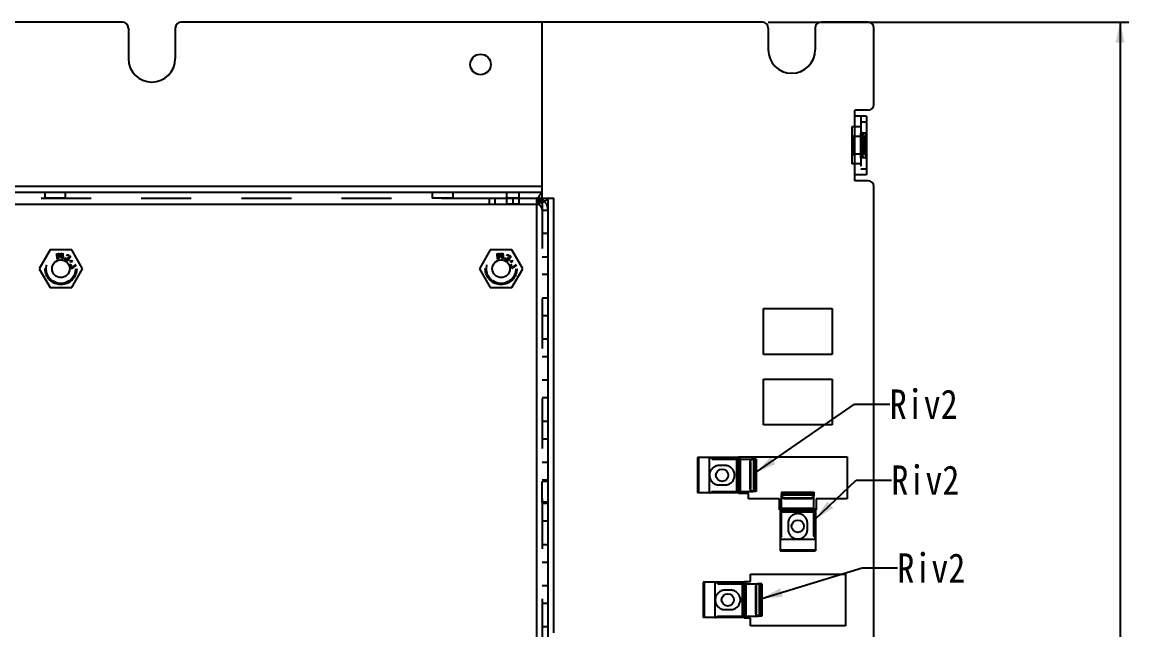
# Model space of a CAD drawing. Header units: millimetres. Extents: x 0 to 8948, y -1340 to 1100.
# Drawn here: x 609.4 to 798, y 625.1 to 728.6 of the extents above; entities that cross this region are included whole.
import ezdxf

# ---------------------------------------------------------------- set-up
doc = ezdxf.new("R2010")
doc.units = ezdxf.units.MM
doc.header["$LTSCALE"] = 85.25
doc.linetypes.add('HIDDEN', pattern=[0.2, 0.1, -0.1])
doc.layers.get('0').update_dxf_attribs({"linetype": 'CONTINUOUS'})
doc.layers.add('02___PRT_ALL_AXES', color=7, linetype='CONTINUOUS')
doc.layers.add('DEFAULT_2', color=8, linetype='HIDDEN')
doc.styles.get("Standard").update_dxf_attribs({"font": 'txt', "width": 0.85})
doc.dimstyles.new('DIMSTYLE_1', dxfattribs={"dimtxt": 5, "dimasz": 3.5, "dimexe": 1.5, "dimexo": 1, "dimgap": 1.25, "dimtad": 1, "dimdsep": 46, "dimtxsty": 'Standard', "dimblk": '_FILLED', "dimblk1": '_FILLED', "dimblk2": '_FILLED', "dimcen": 0.09, "dimadec": 0, "dimazin": 0, "dimtp": 0.01, "dimtm": 0.01, "dimtfac": 1, "dimtofl": 0, "dimtmove": 0, "dimatfit": 3, "dimldrblk": '_FILLED', "dimfxl": 0, "dimtolj": 1, "dimarcsym": 0})
doc.dimstyles.get("Standard").update_dxf_attribs({"dimtxt": 2.5, "dimasz": 3.5, "dimexe": 1.5, "dimexo": 1, "dimtad": 1, "dimdsep": 46, "dimtxsty": 'Standard', "dimblk": '_FILLED', "dimblk1": '_FILLED', "dimblk2": '_FILLED', "dimcen": 0.09, "dimadec": 0, "dimazin": 0, "dimtol": 1, "dimtp": 0.01, "dimtm": 0.01, "dimtfac": 1, "dimtofl": 0, "dimtmove": 0, "dimatfit": 3, "dimldrblk": '_FILLED', "dimfxl": 0, "dimtolj": 1, "dimarcsym": 0})

# ---------------------------------------------------------------- blocks, each defined once
blk = doc.blocks.new('_FILLED')
at = {"color": 0, "linetype": 'ByBlock'}
blk.add_solid([(0, 0), (-1, 0.214), (-1, -0.214)], dxfattribs=at)
blk = doc.blocks.new('*D2')
at = {"color": 2, "linetype": 'Continuous', "transparency": 16777216}
for p, q in [((736.54, 728.61), (797.98, 728.61)), ((796.48, 728.61), (796.48, 600.86)), ((796.48, 473.11), (796.48, 600.86)), ((754.54, 473.11), (797.98, 473.11))]:
    blk.add_line(p, q, dxfattribs=at)
at = {"color": 2, "linetype": 'Continuous', "transparency": 16777216, "xscale": 3.5, "yscale": 3.5, "zscale": 3.5}
for p, rotation in [((796.48, 728.61), 90), ((796.48, 473.11), 270)]:
    blk.add_blockref('_FILLED', p, dxfattribs=dict(at, rotation=rotation))
at = {"color": 2, "linetype": 'Continuous', "transparency": 16777216, "insert": (790.23, 600.86), "char_height": 5, "width": 25.5, "attachment_point": 2, "rotation": 90, "line_spacing_factor": 0.9}
blk.add_mtext('*255.5', dxfattribs=at)

msp = doc.modelspace()

# ---------------------------------------------------------------- linework, layer by layer
at = {"color": 3, "linetype": 'Continuous'}
for p, q in [((626.539, 728.614), (472.539, 728.614)), ((735.539, 728.614), (636.539, 728.614)), ((698.039, 699.614), (698.039, 728.614)), ((753.539, 728.614), (745.539, 728.614)), ((627.539, 727.614), (627.539, 722.403)), ((635.539, 727.614), (635.539, 722.403)), ((736.539, 727.614), (736.539, 723.902)), ((744.539, 727.614), (744.539, 723.902)), ((754.539, 714.614), (754.539, 727.614)), ((753.539, 713.614), (751.289, 713.614)), ((751.289, 701.614), (751.289, 713.614)), ((753.289, 712.614), (751.289, 712.614)), ((753.289, 712.614), (753.289, 702.614)), ((753.289, 702.614), (751.289, 702.614)), ((753.539, 701.614), (751.289, 701.614)), ((698.039, 700.614), (382.039, 700.614)), ((698.039, 699.614), (382.039, 699.614)), ((754.539, 610.114), (754.539, 700.614)), ((383.039, 697.614), (697.039, 697.614)), ((697.039, 697.614), (697.039, 490.614)), ((699.039, 487.614), (699.039, 698.614)), ((699.041, 698.614), (700.039, 698.614)), ((700.039, 624.614), (700.039, 698.614)), ((735.729, 679.834), (747.429, 679.834)), ((735.729, 672.034), (735.729, 679.834)), ((747.429, 679.834), (747.429, 672.034)), ((747.429, 672.034), (735.729, 672.034)), ((735.729, 667.834), (747.429, 667.834)), ((735.729, 660.034), (735.729, 667.834)), ((747.429, 667.834), (747.429, 660.034)), ((747.429, 660.034), (735.729, 660.034)), ((731.479, 654.554), (749.979, 654.554)), ((731.479, 648.354), (731.479, 654.554)), ((749.979, 654.554), (749.979, 647.454)), ((733.402, 653.704), (733.402, 649.204)), ((734.479, 654.204), (733.937, 654.204)), ((734.479, 654.204), (734.479, 648.704)), ((734.479, 648.704), (733.937, 648.704)), ((733.179, 648.354), (731.479, 648.354)), ((733.179, 647.454), (733.179, 648.354)), ((738.479, 647.454), (733.179, 647.454)), ((738.479, 645.554), (738.479, 647.454)), ((738.829, 648.554), (744.329, 648.554)), ((738.829, 648.554), (738.829, 648.012)), ((739.329, 647.477), (743.829, 647.477)), ((744.329, 648.554), (744.329, 648.012)), ((749.979, 647.454), (744.679, 647.454)), ((744.679, 647.454), (744.679, 645.554)), ((738.479, 645.554), (744.679, 645.554)), ((733.499, 634.624), (749.699, 634.624)), ((733.499, 633.324), (733.499, 634.624)), ((749.699, 634.624), (749.699, 625.824)), ((732.449, 633.324), (733.499, 633.324)), ((732.449, 627.124), (732.449, 633.324)), ((734.372, 632.474), (734.372, 627.974)), ((735.449, 632.974), (734.907, 632.974)), ((735.449, 632.974), (735.449, 627.474)), ((733.499, 627.124), (732.449, 627.124)), ((733.499, 625.824), (733.499, 627.124)), ((735.449, 627.474), (734.907, 627.474)), ((749.699, 625.824), (733.499, 625.824))]:
    msp.add_line(p, q, dxfattribs=at)
at = {"color": 7, "linetype": 'Continuous'}
for p, q in [((698.039, 698.614), (698.039, 699.614)), ((698.039, 698.614), (699.039, 698.614)), ((614.192, 689.814), (612.344, 686.614)), ((617.887, 689.814), (614.192, 689.814)), ((619.734, 686.614), (617.887, 689.814)), ((689.192, 689.814), (687.344, 686.614)), ((692.887, 689.814), (689.192, 689.814)), ((694.734, 686.614), (692.887, 689.814)), ((612.344, 686.614), (614.192, 683.414)), ((617.887, 683.414), (619.734, 686.614)), ((687.344, 686.614), (689.192, 683.414)), ((692.887, 683.414), (694.734, 686.614)), ((614.192, 683.414), (617.887, 683.414)), ((689.192, 683.414), (692.887, 683.414)), ((731.679, 654.454), (731.479, 654.454)), ((731.679, 654.454), (731.679, 648.454)), ((731.679, 653.954), (731.479, 653.954)), ((731.679, 654.204), (733.937, 654.204)), ((731.679, 648.954), (731.479, 648.954)), ((731.679, 648.704), (733.937, 648.704)), ((731.679, 648.454), (731.479, 648.454)), ((738.829, 645.754), (738.829, 648.012)), ((744.329, 645.754), (744.329, 648.012)), ((738.579, 645.754), (744.579, 645.754)), ((738.579, 645.754), (738.579, 645.554)), ((739.079, 645.754), (739.079, 645.554)), ((744.079, 645.754), (744.079, 645.554)), ((744.579, 645.754), (744.579, 645.554)), ((732.649, 633.224), (732.449, 633.224)), ((732.649, 632.724), (732.449, 632.724)), ((732.649, 633.224), (732.649, 627.224)), ((732.649, 632.974), (734.907, 632.974)), ((732.649, 627.724), (732.449, 627.724)), ((732.649, 627.224), (732.449, 627.224)), ((732.649, 627.474), (734.907, 627.474))]:
    msp.add_line(p, q, dxfattribs=at)
at = {"color": 3, "linetype": 'Continuous'}
for centre, radius, start, end in [((626.539, 727.614), 1, 0, 90), ((636.539, 727.614), 1, 90, 180), ((735.539, 727.614), 1, 0, 90), ((745.539, 727.614), 1, 90, 180), ((753.539, 727.614), 1, 0, 90), ((631.539, 722.403), 4, 180, 360), ((740.539, 723.902), 4, 180, 360), ((753.539, 714.614), 1, 270, 360), ((753.539, 700.614), 1, 0, 90), ((697.039, 696.614), 2, 62.28559, 70.01104)]:
    msp.add_arc(centre, radius, start, end, dxfattribs=at)
for points, knots in [([(698.039, 699.614), (697.942, 699.614), (697.789, 699.483), (697.652, 699.265), (697.474, 698.904), (697.273, 698.347), (697.121, 697.87), (697.039, 697.614)], [0, 0, 0, 0, 0.1275582, 0.2247905, 0.3461005, 0.6491201, 1, 1, 1, 1]), ([(699.039, 698.614), (699.039, 698.517), (698.908, 698.364), (698.689, 698.227), (698.328, 698.049), (697.772, 697.848), (697.295, 697.696), (697.039, 697.614)], [0, 0, 0, 0, 0.1275582, 0.2247905, 0.3461005, 0.6491201, 1, 1, 1, 1]), ([(733.937, 654.204), (733.867, 654.204), (733.762, 654.193), (733.634, 654.139), (733.55, 654.079), (733.483, 654.001), (733.42, 653.878), (733.402, 653.773), (733.402, 653.704)], [0, 0, 0, 0, 0.2519754, 0.3779997, 0.5019907, 0.6249582, 0.7487122, 1, 1, 1, 1]), ([(733.402, 649.204), (733.402, 649.135), (733.42, 649.03), (733.483, 648.908), (733.55, 648.829), (733.634, 648.769), (733.762, 648.715), (733.867, 648.704), (733.937, 648.704)], [0, 0, 0, 0, 0.2512872, 0.3750407, 0.4980074, 0.6219983, 0.7480235, 1, 1, 1, 1]), ([(738.829, 648.012), (738.829, 647.943), (738.84, 647.837), (738.894, 647.709), (738.954, 647.625), (739.033, 647.558), (739.155, 647.495), (739.26, 647.477), (739.329, 647.477)], [0, 0, 0, 0, 0.2519754, 0.3779997, 0.5019907, 0.6249582, 0.7487122, 1, 1, 1, 1]), ([(743.829, 647.477), (743.898, 647.477), (744.003, 647.495), (744.125, 647.558), (744.204, 647.625), (744.264, 647.709), (744.318, 647.837), (744.329, 647.943), (744.329, 648.012)], [0, 0, 0, 0, 0.2512872, 0.3750407, 0.4980074, 0.6219983, 0.7480235, 1, 1, 1, 1]), ([(734.907, 632.974), (734.837, 632.974), (734.732, 632.963), (734.604, 632.909), (734.52, 632.849), (734.453, 632.771), (734.39, 632.648), (734.372, 632.543), (734.372, 632.474)], [0, 0, 0, 0, 0.2519754, 0.3779997, 0.5019907, 0.6249582, 0.7487122, 1, 1, 1, 1]), ([(734.372, 627.974), (734.372, 627.905), (734.39, 627.8), (734.453, 627.678), (734.52, 627.599), (734.604, 627.539), (734.732, 627.485), (734.837, 627.474), (734.907, 627.474)], [0, 0, 0, 0, 0.2512872, 0.3750407, 0.4980074, 0.6219983, 0.7480235, 1, 1, 1, 1])]:
    msp.add_open_spline(points, degree=3, knots=knots, dxfattribs=at)
at = {"color": 7, "linetype": 'Continuous'}
for points in [[(698.039, 698.614), (698.039, 698.421), (697.793, 698.129), (697.413, 697.853), (697.168, 697.696), (697.039, 697.614)], [(698.039, 698.614), (697.846, 698.614), (697.554, 698.368), (697.278, 697.989), (697.121, 697.743), (697.039, 697.614)]]:
    msp.add_open_spline(points, degree=3, knots=[0, 0, 0, 0, 0.4006962, 0.6839153, 1, 1, 1, 1], dxfattribs=at)
at = {"layer": '02___PRT_ALL_AXES', "color": 8, "linetype": 'HIDDEN'}
for p, q in [((753.289, 709.714), (752.289, 709.714)), ((752.289, 705.514), (752.289, 709.714)), ((753.289, 705.514), (753.289, 709.714)), ((753.289, 705.514), (752.289, 705.514)), ((613.289, 699.614), (613.289, 698.614)), ((616.789, 699.614), (613.289, 699.614)), ((616.789, 699.614), (616.789, 698.614)), ((682.789, 699.614), (679.289, 699.614)), ((679.289, 699.614), (679.289, 698.614)), ((682.789, 699.614), (682.789, 698.614)), ((694.089, 699.614), (691.989, 699.614)), ((691.989, 697.614), (691.989, 699.614)), ((694.089, 697.614), (694.089, 699.614)), ((616.789, 698.614), (613.289, 698.614)), ((682.789, 698.614), (679.289, 698.614)), ((694.089, 698.614), (691.989, 698.614)), ((694.089, 697.614), (691.989, 697.614)), ((693.039, 698.614), (693.039, 697.614)), ((699.039, 650.364), (698.039, 650.364)), ((698.039, 646.864), (698.039, 650.364)), ((699.039, 646.864), (699.039, 650.364)), ((699.039, 646.864), (698.039, 646.864))]:
    msp.add_line(p, q, dxfattribs=at)
at = {"layer": '02___PRT_ALL_AXES', "color": 3, "linetype": 'Continuous'}
for centre, radius in [((687.539, 721.414), 1.75), ((616.039, 686.614), 1.5), ((691.039, 686.614), 1.5), ((728.679, 651.454), 1.05), ((741.579, 642.754), 1.05), ((729.649, 630.224), 1.05)]:
    msp.add_circle(centre, radius, dxfattribs=at)
at = {"layer": 'DEFAULT_2', "color": 8, "linetype": 'HIDDEN'}
for p, q in [((752.289, 712.614), (752.289, 702.614)), ((752.289, 711.614), (753.289, 711.614)), ((752.289, 710.764), (750.789, 710.764)), ((750.789, 710.764), (750.789, 704.464)), ((750.809, 710.09), (750.789, 710.09)), ((750.809, 710.076), (750.789, 710.076)), ((750.789, 710.054), (750.809, 710.054)), ((750.809, 710.046), (750.789, 710.046)), ((750.809, 710.008), (750.789, 710.008)), ((750.789, 710.008), (750.809, 710.008)), ((750.809, 710.007), (750.789, 710.007)), ((750.809, 710.005), (750.789, 710.005)), ((750.809, 709.995), (750.789, 709.995)), ((750.789, 709.985), (750.809, 709.985)), ((750.809, 709.761), (750.789, 709.761)), ((750.809, 709.728), (750.789, 709.728)), ((750.809, 709.647), (750.789, 709.647)), ((750.809, 709.614), (750.789, 709.614)), ((750.809, 709.605), (750.789, 709.605)), ((750.809, 709.593), (750.789, 709.593)), ((750.809, 709.573), (750.789, 709.573)), ((750.809, 709.572), (750.789, 709.572)), ((750.809, 709.57), (750.789, 709.57)), ((750.809, 709.543), (750.789, 709.543)), ((750.809, 709.542), (750.789, 709.542)), ((750.809, 709.536), (750.789, 709.536)), ((750.809, 709.526), (750.789, 709.526)), ((750.789, 709.514), (750.809, 709.514)), ((750.809, 709.513), (750.789, 709.513)), ((750.809, 709.468), (750.789, 709.468)), ((750.809, 709.456), (750.789, 709.456)), ((750.809, 709.427), (750.789, 709.427)), ((750.809, 709.423), (750.789, 709.423)), ((750.789, 709.42), (750.809, 709.42)), ((750.789, 709.414), (750.809, 709.414)), ((751.089, 709.114), (750.789, 709.414)), ((750.809, 709.346), (750.789, 709.346)), ((750.809, 709.329), (750.789, 709.329)), ((750.809, 709.326), (750.789, 709.326)), ((750.809, 709.324), (750.789, 709.324)), ((750.789, 709.323), (750.809, 709.323)), ((750.809, 709.309), (750.789, 709.309)), ((750.809, 709.306), (750.789, 709.306)), ((750.789, 709.304), (750.809, 709.304)), ((750.809, 709.291), (750.789, 709.291)), ((750.809, 709.289), (750.789, 709.289)), ((750.809, 709.281), (750.789, 709.281)), ((750.809, 709.28), (750.789, 709.28)), ((750.809, 709.22), (750.789, 709.22)), ((750.809, 709.219), (750.789, 709.219)), ((750.789, 709.207), (750.809, 709.207)), ((750.809, 709.182), (750.789, 709.182)), ((750.809, 709.176), (750.789, 709.176)), ((750.809, 709.161), (750.789, 709.161)), ((750.809, 709.158), (750.789, 709.158)), ((750.789, 709.145), (750.809, 709.145)), ((750.809, 709.141), (750.789, 709.141)), ((750.809, 709.131), (750.789, 709.131)), ((750.789, 709.13), (750.809, 709.13)), ((750.809, 709.127), (750.789, 709.127)), ((750.809, 709.116), (750.789, 709.116)), ((750.789, 709.102), (750.809, 709.102)), ((750.809, 709.1), (750.789, 709.1)), ((750.789, 709.1), (750.809, 709.1)), ((750.789, 709.066), (750.809, 709.066)), ((750.809, 709.059), (750.789, 709.059)), ((750.809, 709), (750.789, 709)), ((750.789, 708.992), (750.809, 708.992)), ((750.809, 708.968), (750.789, 708.968)), ((750.809, 708.957), (750.789, 708.957)), ((750.789, 708.945), (750.809, 708.945)), ((750.789, 708.934), (750.809, 708.934)), ((750.809, 708.934), (750.789, 708.934)), ((750.809, 708.923), (750.789, 708.923)), ((750.809, 708.921), (750.789, 708.921)), ((750.809, 710.09), (750.809, 708.198)), ((752.959, 709.114), (751.089, 709.114)), ((751.089, 709.114), (751.089, 706.114)), ((752.669, 709.739), (752.289, 709.739)), ((752.669, 709.514), (753.159, 709.739)), ((752.669, 705.489), (752.669, 709.739)), ((752.959, 709.114), (753.259, 709.414)), ((752.959, 709.114), (752.959, 706.114)), ((753.259, 709.739), (753.159, 709.739)), ((753.159, 709.739), (753.159, 705.489)), ((753.259, 705.489), (753.259, 709.739)), ((750.809, 708.883), (750.789, 708.883)), ((750.809, 708.854), (750.789, 708.854)), ((750.809, 708.846), (750.789, 708.846)), ((750.809, 708.846), (750.789, 708.846)), ((750.789, 708.77), (750.809, 708.77)), ((750.809, 708.752), (750.789, 708.752)), ((750.809, 708.723), (750.789, 708.723)), ((750.809, 708.71), (750.789, 708.71)), ((750.789, 708.7), (750.809, 708.7)), ((750.809, 708.683), (750.789, 708.683)), ((750.789, 708.652), (750.809, 708.652)), ((750.809, 708.644), (750.789, 708.644)), ((750.789, 708.515), (750.809, 708.515)), ((750.809, 708.481), (750.789, 708.481)), ((750.809, 708.453), (750.789, 708.453)), ((750.809, 708.445), (750.789, 708.445)), ((750.809, 708.416), (750.789, 708.416)), ((750.809, 708.405), (750.789, 708.405)), ((750.809, 708.377), (750.789, 708.377)), ((750.809, 708.369), (750.789, 708.369)), ((750.809, 708.21), (750.789, 708.21)), ((750.809, 708.198), (750.789, 708.198)), ((750.809, 708.059), (750.789, 708.059)), ((750.809, 708.057), (750.789, 708.057)), ((750.809, 708.017), (750.789, 708.017)), ((750.809, 708.008), (750.789, 708.008)), ((750.809, 708.007), (750.789, 708.007)), ((750.809, 708.006), (750.789, 708.006)), ((750.809, 707.984), (750.789, 707.984)), ((750.809, 707.978), (750.789, 707.978)), ((750.789, 707.977), (750.809, 707.977)), ((750.809, 707.973), (750.789, 707.973)), ((750.809, 707.969), (750.789, 707.969)), ((750.809, 707.891), (750.789, 707.891)), ((750.809, 707.876), (750.789, 707.876)), ((750.809, 707.875), (750.789, 707.875)), ((750.809, 707.866), (750.789, 707.866)), ((750.809, 707.842), (750.789, 707.842)), ((750.809, 707.83), (750.789, 707.83)), ((750.809, 707.785), (750.789, 707.785)), ((750.809, 707.757), (750.789, 707.757)), ((750.809, 707.751), (750.789, 707.751)), ((750.789, 707.725), (750.809, 707.725)), ((750.809, 707.725), (750.789, 707.725)), ((750.809, 707.718), (750.789, 707.718)), ((750.809, 707.717), (750.789, 707.717)), ((750.789, 707.71), (750.809, 707.71)), ((750.809, 707.706), (750.789, 707.706)), ((750.789, 707.678), (750.809, 707.678)), ((750.809, 707.678), (750.789, 707.678)), ((750.809, 708.059), (750.809, 707.678)), ((751.089, 706.114), (750.789, 705.814)), ((752.959, 706.114), (751.089, 706.114)), ((752.669, 705.489), (752.289, 705.489)), ((752.669, 705.714), (753.159, 705.489)), ((752.959, 706.114), (753.259, 705.814)), ((753.259, 705.489), (753.159, 705.489)), ((752.289, 704.464), (750.789, 704.464)), ((752.289, 703.614), (753.289, 703.614)), ((391.039, 698.614), (689.039, 698.614)), ((689.039, 698.614), (697.039, 698.614)), ((689.039, 697.614), (689.039, 698.614)), ((690.039, 697.614), (690.039, 698.614)), ((697.039, 698.614), (698.039, 698.614)), ((697.039, 698.614), (697.039, 697.614)), ((698.039, 698.614), (698.039, 489.614)), ((699.039, 698.614), (699.041, 698.614)), ((698.039, 696.614), (699.039, 696.614)), ((699.039, 692.614), (698.039, 692.614)), ((615.419, 688.274), (615.351, 689.225)), ((615.606, 688.288), (615.419, 688.274)), ((615.474, 689.254), (615.529, 688.495)), ((615.529, 688.495), (615.763, 689.3)), ((615.854, 689.201), (615.606, 688.288)), ((616.23, 688.332), (615.854, 689.201)), ((615.93, 689.312), (616.277, 688.549)), ((616.277, 688.549), (616.223, 689.308)), ((616.417, 688.346), (616.23, 688.332)), ((616.349, 689.296), (616.417, 688.346)), ((616.706, 688.37), (616.732, 688.454)), ((616.734, 688.255), (616.706, 688.37)), ((616.732, 688.454), (616.822, 688.4)), ((616.783, 688.175), (616.734, 688.255)), ((616.897, 688.082), (616.783, 688.175)), ((616.822, 688.4), (616.824, 688.324)), ((616.824, 688.324), (616.856, 688.256)), ((616.856, 688.256), (616.934, 688.184)), ((616.934, 688.184), (617.006, 688.141)), ((616.989, 688.921), (617.039, 688.965)), ((617.078, 688.867), (616.989, 688.921)), ((617.039, 688.965), (617.108, 688.998)), ((617.118, 688.893), (617.078, 688.867)), ((617.108, 688.998), (617.183, 689.002)), ((617.11, 688.475), (617.154, 688.548)), ((617.181, 688.433), (617.11, 688.475)), ((617.175, 688.908), (617.118, 688.893)), ((617.154, 688.548), (617.225, 688.505)), ((617.222, 688.905), (617.175, 688.908)), ((617.266, 688.332), (617.181, 688.433)), ((617.183, 689.002), (617.277, 688.996)), ((617.322, 688.869), (617.222, 688.905)), ((617.225, 688.505), (617.343, 688.459)), ((617.25, 688.143), (617.272, 688.179)), ((617.28, 688.274), (617.266, 688.332)), ((617.272, 688.179), (617.28, 688.274)), ((617.277, 688.996), (617.353, 688.973)), ((617.429, 688.805), (617.322, 688.869)), ((617.343, 688.459), (617.419, 688.464)), ((617.457, 688.366), (617.346, 688.383)), ((617.346, 688.383), (617.384, 688.285)), ((617.387, 688.209), (617.361, 688.126)), ((617.384, 688.285), (617.387, 688.209)), ((617.419, 688.464), (617.498, 688.515)), ((617.508, 688.733), (617.429, 688.805)), ((617.526, 688.399), (617.457, 688.366)), ((617.498, 688.515), (617.542, 688.588)), ((617.506, 688.881), (617.562, 688.824)), ((617.532, 688.693), (617.508, 688.733)), ((617.587, 688.461), (617.526, 688.399)), ((617.546, 688.635), (617.532, 688.693)), ((617.542, 688.588), (617.546, 688.635)), ((617.562, 688.824), (617.612, 688.745)), ((617.631, 688.534), (617.587, 688.461)), ((617.612, 688.745), (617.643, 688.676)), ((617.646, 688.6), (617.631, 688.534)), ((617.643, 688.676), (617.646, 688.6)), ((690.419, 688.274), (690.351, 689.225)), ((690.606, 688.288), (690.419, 688.274)), ((690.474, 689.254), (690.529, 688.495)), ((690.529, 688.495), (690.763, 689.3)), ((690.854, 689.201), (690.606, 688.288)), ((691.23, 688.332), (690.854, 689.201)), ((690.93, 689.312), (691.277, 688.549)), ((691.277, 688.549), (691.223, 689.308)), ((691.417, 688.346), (691.23, 688.332)), ((691.349, 689.296), (691.417, 688.346)), ((691.706, 688.37), (691.732, 688.454)), ((691.734, 688.255), (691.706, 688.37)), ((691.732, 688.454), (691.822, 688.4)), ((691.783, 688.175), (691.734, 688.255)), ((691.897, 688.082), (691.783, 688.175)), ((691.822, 688.4), (691.824, 688.324)), ((691.824, 688.324), (691.856, 688.256)), ((691.856, 688.256), (691.934, 688.184)), ((691.934, 688.184), (692.006, 688.141)), ((691.989, 688.921), (692.039, 688.965)), ((692.078, 688.867), (691.989, 688.921)), ((692.039, 688.965), (692.108, 688.998)), ((692.118, 688.893), (692.078, 688.867)), ((692.108, 688.998), (692.183, 689.002)), ((692.11, 688.475), (692.154, 688.548)), ((692.181, 688.433), (692.11, 688.475)), ((692.175, 688.908), (692.118, 688.893)), ((692.154, 688.548), (692.225, 688.505)), ((692.222, 688.905), (692.175, 688.908)), ((692.266, 688.332), (692.181, 688.433)), ((692.183, 689.002), (692.277, 688.996)), ((692.322, 688.869), (692.222, 688.905)), ((692.225, 688.505), (692.343, 688.459)), ((692.25, 688.143), (692.272, 688.179)), ((692.28, 688.274), (692.266, 688.332)), ((692.272, 688.179), (692.28, 688.274)), ((692.277, 688.996), (692.353, 688.973)), ((692.429, 688.805), (692.322, 688.869)), ((692.343, 688.459), (692.419, 688.464)), ((692.457, 688.366), (692.346, 688.383)), ((692.346, 688.383), (692.384, 688.285)), ((692.387, 688.209), (692.361, 688.126)), ((692.384, 688.285), (692.387, 688.209)), ((692.419, 688.464), (692.498, 688.515)), ((692.508, 688.733), (692.429, 688.805)), ((692.526, 688.399), (692.457, 688.366)), ((692.498, 688.515), (692.542, 688.588)), ((692.506, 688.881), (692.562, 688.824)), ((692.532, 688.693), (692.508, 688.733)), ((692.587, 688.461), (692.526, 688.399)), ((692.546, 688.635), (692.532, 688.693)), ((692.542, 688.588), (692.546, 688.635)), ((692.562, 688.824), (692.612, 688.745)), ((692.631, 688.534), (692.587, 688.461)), ((692.612, 688.745), (692.643, 688.676)), ((692.646, 688.6), (692.631, 688.534)), ((692.643, 688.676), (692.646, 688.6)), ((699.039, 688.614), (698.039, 688.614)), ((616.933, 688.06), (616.897, 688.082)), ((617.069, 688.003), (616.933, 688.06)), ((617.006, 688.141), (617.106, 688.105)), ((617.162, 687.997), (617.069, 688.003)), ((617.106, 688.105), (617.181, 688.11)), ((617.278, 688.027), (617.162, 687.997)), ((617.181, 688.11), (617.25, 688.143)), ((617.339, 688.089), (617.278, 688.027)), ((617.361, 688.126), (617.339, 688.089)), ((617.616, 687.352), (617.72, 687.375)), ((617.78, 686.62), (617.616, 687.352)), ((617.625, 687.907), (617.63, 687.936)), ((617.772, 687.883), (617.625, 687.907)), ((617.63, 687.936), (617.807, 687.907)), ((617.65, 687.797), (617.772, 687.883)), ((617.674, 687.763), (617.65, 687.797)), ((617.796, 687.848), (617.674, 687.763)), ((617.72, 687.375), (617.856, 686.765)), ((617.768, 687.702), (617.796, 687.848)), ((617.798, 687.697), (617.768, 687.702)), ((617.884, 686.644), (617.78, 686.62)), ((617.83, 687.873), (617.798, 687.697)), ((617.807, 687.907), (617.839, 688.083)), ((618.007, 687.844), (617.83, 687.873)), ((617.839, 688.083), (617.869, 688.078)), ((617.869, 688.078), (617.841, 687.931)), ((617.841, 687.931), (617.963, 688.017)), ((617.856, 686.765), (618.633, 687.364)), ((617.987, 687.983), (617.865, 687.897)), ((617.865, 687.897), (618.012, 687.873)), ((618.664, 687.245), (617.884, 686.644)), ((617.963, 688.017), (617.987, 687.983)), ((618.012, 687.873), (618.007, 687.844)), ((691.933, 688.06), (691.897, 688.082)), ((692.069, 688.003), (691.933, 688.06)), ((692.006, 688.141), (692.106, 688.105)), ((692.162, 687.997), (692.069, 688.003)), ((692.106, 688.105), (692.181, 688.11)), ((692.278, 688.027), (692.162, 687.997)), ((692.181, 688.11), (692.25, 688.143)), ((692.339, 688.089), (692.278, 688.027)), ((692.361, 688.126), (692.339, 688.089)), ((692.616, 687.352), (692.72, 687.375)), ((692.78, 686.62), (692.616, 687.352)), ((692.625, 687.907), (692.63, 687.936)), ((692.772, 687.883), (692.625, 687.907)), ((692.63, 687.936), (692.807, 687.907)), ((692.65, 687.797), (692.772, 687.883)), ((692.674, 687.763), (692.65, 687.797)), ((692.796, 687.848), (692.674, 687.763)), ((692.72, 687.375), (692.856, 686.765)), ((692.768, 687.702), (692.796, 687.848)), ((692.798, 687.697), (692.768, 687.702)), ((692.884, 686.644), (692.78, 686.62)), ((692.83, 687.873), (692.798, 687.697)), ((692.807, 687.907), (692.839, 688.083)), ((693.007, 687.844), (692.83, 687.873)), ((692.839, 688.083), (692.869, 688.078)), ((692.869, 688.078), (692.841, 687.931)), ((692.841, 687.931), (692.963, 688.017)), ((692.856, 686.765), (693.633, 687.364)), ((692.987, 687.983), (692.865, 687.897)), ((692.865, 687.897), (693.012, 687.873)), ((693.664, 687.245), (692.884, 686.644)), ((692.963, 688.017), (692.987, 687.983)), ((693.012, 687.873), (693.007, 687.844)), ((699.039, 685.614), (698.039, 685.614)), ((699.039, 681.614), (698.039, 681.614)), ((699.039, 678.614), (698.039, 678.614)), ((699.039, 674.614), (698.039, 674.614)), ((699.039, 671.614), (698.039, 671.614)), ((699.039, 667.614), (698.039, 667.614)), ((699.039, 664.614), (698.039, 664.614)), ((699.039, 660.614), (698.039, 660.614)), ((699.039, 657.614), (698.039, 657.614)), ((731.479, 654.454), (724.479, 654.454)), ((724.479, 654.454), (724.479, 648.454)), ((724.679, 654.454), (724.679, 648.454)), ((726.479, 654.454), (726.479, 648.454)), ((731.279, 654.454), (731.279, 648.454)), ((699.039, 653.614), (698.039, 653.614)), ((726.979, 654.204), (731.679, 654.204)), ((729.179, 653.104), (728.179, 653.104)), ((731.129, 654.204), (731.129, 648.704)), ((731.667, 654.204), (731.667, 648.704)), ((731.775, 654.204), (731.775, 648.704)), ((733.51, 653.704), (733.402, 653.704)), ((733.51, 653.704), (733.51, 649.204)), ((734.048, 654.204), (734.048, 648.704)), ((734.156, 654.204), (734.156, 648.704)), ((734.279, 654.204), (734.279, 648.704)), ((699.039, 650.614), (698.039, 650.614)), ((726.979, 648.704), (731.679, 648.704)), ((728.179, 649.804), (729.179, 649.804)), ((733.51, 649.204), (733.402, 649.204)), ((731.479, 648.454), (724.479, 648.454)), ((738.829, 648.354), (744.329, 648.354)), ((738.829, 648.231), (744.329, 648.231)), ((738.829, 648.123), (744.329, 648.123)), ((739.329, 647.585), (743.829, 647.585)), ((739.329, 647.585), (739.329, 647.477)), ((743.829, 647.585), (743.829, 647.477)), ((699.039, 646.614), (698.039, 646.614)), ((738.579, 645.554), (738.579, 638.554)), ((738.579, 645.354), (744.579, 645.354)), ((738.829, 645.85), (744.329, 645.85)), ((738.829, 641.054), (738.829, 645.754)), ((738.829, 645.742), (744.329, 645.742)), ((738.829, 645.204), (744.329, 645.204)), ((744.329, 641.054), (744.329, 645.754)), ((744.579, 645.554), (744.579, 638.554)), ((699.039, 643.614), (698.039, 643.614)), ((739.929, 643.254), (739.929, 642.254)), ((743.229, 642.254), (743.229, 643.254)), ((699.039, 639.614), (698.039, 639.614)), ((738.579, 640.554), (744.579, 640.554)), ((738.579, 638.754), (744.579, 638.754)), ((738.579, 638.554), (744.579, 638.554)), ((699.039, 636.614), (698.039, 636.614)), ((699.039, 632.614), (698.039, 632.614)), ((732.449, 633.224), (725.449, 633.224)), ((725.449, 633.224), (725.449, 627.224)), ((725.649, 633.224), (725.649, 627.224)), ((727.449, 633.224), (727.449, 627.224)), ((727.949, 632.974), (732.649, 632.974)), ((730.149, 631.874), (729.149, 631.874)), ((732.099, 632.974), (732.099, 627.474)), ((732.249, 633.224), (732.249, 627.224)), ((732.637, 632.974), (732.637, 627.474)), ((732.745, 632.974), (732.745, 627.474)), ((734.48, 632.474), (734.372, 632.474)), ((734.48, 632.474), (734.48, 627.974)), ((735.018, 632.974), (735.018, 627.474)), ((735.126, 632.974), (735.126, 627.474)), ((735.249, 632.974), (735.249, 627.474)), ((699.039, 629.614), (698.039, 629.614)), ((729.149, 628.574), (730.149, 628.574)), ((734.48, 627.974), (734.372, 627.974)), ((732.449, 627.224), (725.449, 627.224)), ((727.949, 627.474), (732.649, 627.474)), ((699.039, 625.614), (698.039, 625.614))]:
    msp.add_line(p, q, dxfattribs=at)
for centre, radius in [((616.039, 686.614), 2.7), ((616.039, 686.614), 2.5), ((691.039, 686.614), 2.7), ((691.039, 686.614), 2.5)]:
    msp.add_circle(centre, radius, dxfattribs=at)
for centre, radius, start, end in [((697.039, 696.614), 2, 70.01104, 90), ((697.039, 696.614), 1, 0, 90), ((697.039, 696.614), 2, 0, 62.28559), ((726.546, 653.954), 0.5, 30, 90), ((728.179, 651.454), 1.65, 90, 270), ((729.179, 651.454), 1.65, 270, 90), ((726.546, 648.954), 0.5, 270, 330), ((741.579, 643.254), 1.65, 0, 180), ((739.079, 640.621), 0.5, 120, 180), ((741.579, 642.254), 1.65, 180, 360), ((744.079, 640.621), 0.5, 0, 60), ((729.149, 630.224), 1.65, 90, 270), ((727.516, 632.724), 0.5, 30, 90), ((730.149, 630.224), 1.65, 270, 90), ((727.516, 627.724), 0.5, 270, 330)]:
    msp.add_arc(centre, radius, start, end, dxfattribs=at)
for points, knots in [([(733.51, 653.704), (733.51, 653.748), (733.52, 653.836), (733.565, 653.961), (733.645, 654.067), (733.754, 654.143), (733.878, 654.185), (734.028, 654.205), (734.135, 654.204), (734.2, 654.204)], [0, 0, 0, 0, 0.1355986, 0.269297, 0.4020652, 0.5367086, 0.672068, 0.8003697, 1, 1, 1, 1]), ([(734.2, 648.704), (734.135, 648.704), (734.028, 648.704), (733.878, 648.724), (733.754, 648.765), (733.645, 648.841), (733.565, 648.948), (733.52, 649.072), (733.51, 649.16), (733.51, 649.204)], [0, 0, 0, 0, 0.1996315, 0.3279339, 0.4632942, 0.5979372, 0.7307039, 0.8644017, 1, 1, 1, 1]), ([(739.329, 647.585), (739.285, 647.585), (739.197, 647.595), (739.073, 647.64), (738.966, 647.72), (738.89, 647.829), (738.849, 647.954), (738.829, 648.104), (738.829, 648.211), (738.829, 648.276)], [0, 0, 0, 0, 0.1355986, 0.269297, 0.4020652, 0.5367086, 0.672068, 0.8003697, 1, 1, 1, 1]), ([(744.329, 648.276), (744.329, 648.211), (744.33, 648.104), (744.31, 647.954), (744.268, 647.829), (744.192, 647.72), (744.086, 647.64), (743.961, 647.595), (743.873, 647.585), (743.829, 647.585)], [0, 0, 0, 0, 0.1996315, 0.3279339, 0.4632942, 0.5979372, 0.7307039, 0.8644017, 1, 1, 1, 1]), ([(734.48, 632.474), (734.48, 632.518), (734.49, 632.606), (734.535, 632.731), (734.615, 632.837), (734.724, 632.913), (734.848, 632.955), (734.998, 632.975), (735.105, 632.974), (735.17, 632.974)], [0, 0, 0, 0, 0.1355986, 0.269297, 0.4020652, 0.5367086, 0.672068, 0.8003697, 1, 1, 1, 1]), ([(735.17, 627.474), (735.105, 627.474), (734.998, 627.474), (734.848, 627.494), (734.724, 627.535), (734.615, 627.611), (734.535, 627.718), (734.49, 627.842), (734.48, 627.93), (734.48, 627.974)], [0, 0, 0, 0, 0.1996315, 0.3279339, 0.4632942, 0.5979372, 0.7307039, 0.8644017, 1, 1, 1, 1])]:
    msp.add_open_spline(points, degree=3, knots=knots, dxfattribs=at)

# ---------------------------------------------------------------- texts
at = {"color": 2, "linetype": 'Continuous', "char_height": 5, "width": 17, "attachment_point": 1, "line_spacing_factor": 0.9}
for insert in [(757.243, 666.052), (757.531, 653.112), (758.542, 638.152)]:
    msp.add_mtext('Riv2', dxfattribs=dict(at, insert=insert))

# ---------------------------------------------------------------- dimensions: what is measured, and where the dimension line sits
at = {"color": 2, "linetype": 'Continuous'}
dim = msp.add_linear_dim(base=(796.476, 728.614), p1=(753.539, 473.114), p2=(735.539, 728.614), angle=90, text='*<>', dimstyle='DIMSTYLE_1', dxfattribs=at)
dim.commit()
dim.dimension.update_dxf_attribs({"geometry": '*D2', "text_midpoint": (796.476, 600.864), "dimtype": 160})

# ---------------------------------------------------------------- leaders
at = {"color": 2, "linetype": 'Continuous', "annotation_type": 0, "has_hookline": 1, "hookline_direction": 1, "text_width": 12.75}
for points in [[(734.479, 651.945), (751.243, 663.552), (757.243, 663.552)], [(744.579, 644.012), (751.531, 650.612), (757.531, 650.612)], [(735.449, 630.451), (752.542, 635.652), (758.542, 635.652)]]:
    msp.add_leader(points, dimstyle='Standard', override={"dimtad": 0}, dxfattribs=at)

doc.saveas('drawing.dxf')
